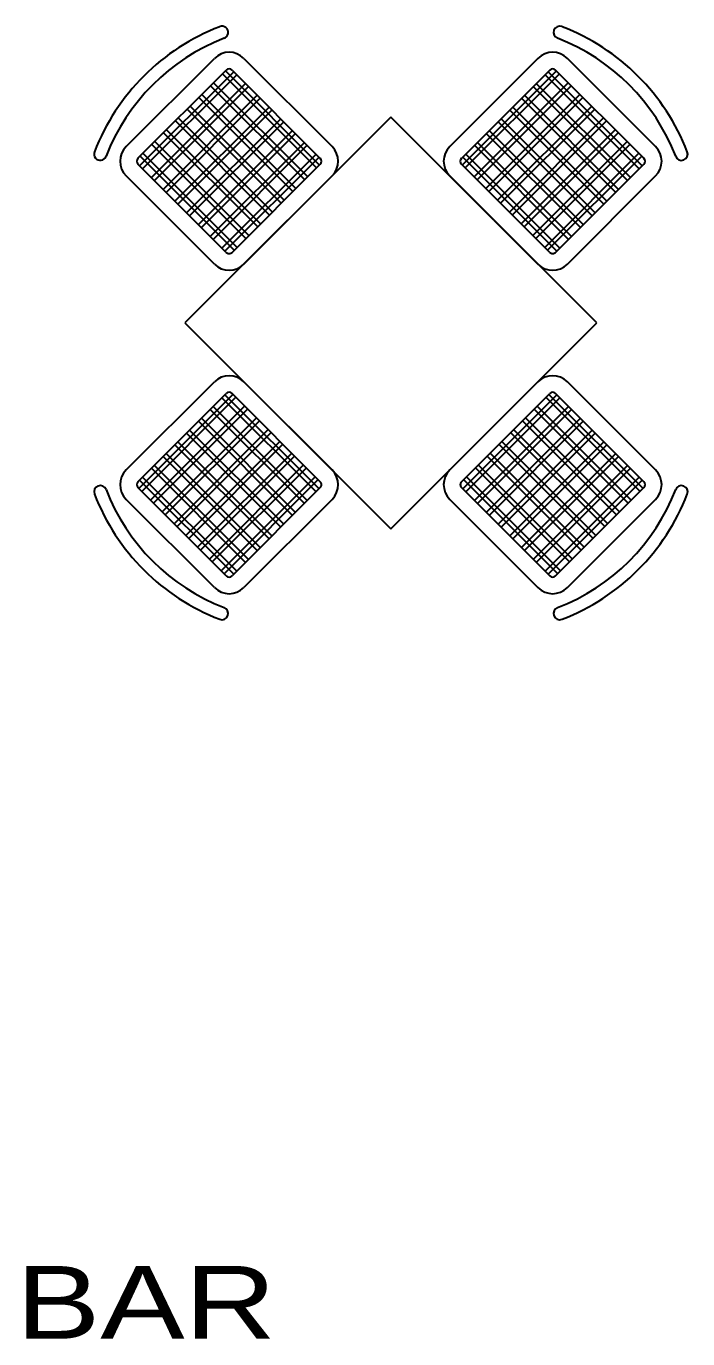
# Model space of a CAD drawing. Header units: millimetres. Extents: x 430 to 1641, y -109 to 560.
# Drawn here: x 1075.3 to 1234.3, y 208.9 to 524.6 of the extents above; entities that cross this region are included whole.
import ezdxf

# ---------------------------------------------------------------- set-up
doc = ezdxf.new("R2010")
doc.units = ezdxf.units.MM
doc.linetypes.add('CONTINUA', pattern=[0])
doc.layers.add('ARREDO-BAR', color=165, linetype='Continuous')
doc.styles.add('HELV', font='')
doc.styles.get('HELV').set_extended_font_data('Frutiger 45 Light')

msp = doc.modelspace()

# ---------------------------------------------------------------- linework, layer by layer
at = {"layer": 'ARREDO-BAR', "linetype": 'CONTINUA'}
for p, q in [((1099.28, 495.65, 0), (1120.49, 516.86, 0)), ((1127.56, 516.86, 0), (1148.78, 495.65, 0)), ((1198.27, 516.86, 0), (1177.06, 495.65, 0)), ((1226.56, 495.65, 0), (1205.35, 516.86, 0)), ((1102.11, 492.82, 0), (1123.32, 514.03, 0)), ((1102.51, 491, 0), (1125.14, 513.63, 0)), ((1103.22, 490.29, 0), (1125.85, 512.92, 0)), ((1145.04, 490.5, 0), (1122.41, 513.12, 0)), ((1145.75, 491.2, 0), (1123.12, 513.83, 0)), ((1124.73, 514.03, 0), (1145.95, 492.81, 0)), ((1201.1, 514.03, 0), (1179.89, 492.81, 0)), ((1180.09, 491.2, 0), (1202.72, 513.83, 0)), ((1180.8, 490.5, 0), (1203.42, 513.12, 0)), ((1222.62, 490.29, 0), (1199.99, 512.92, 0)), ((1223.33, 491, 0), (1200.7, 513.63, 0)), ((1223.73, 492.82, 0), (1202.52, 514.03, 0)), ((1105.34, 488.17, 0), (1127.97, 510.8, 0)), ((1106.05, 487.46, 0), (1128.67, 510.09, 0)), ((1142.21, 487.67, 0), (1119.59, 510.29, 0)), ((1142.92, 488.37, 0), (1120.29, 511, 0)), ((1182.92, 488.37, 0), (1205.54, 511, 0)), ((1183.62, 487.67, 0), (1206.25, 510.29, 0)), ((1219.79, 487.46, 0), (1197.16, 510.09, 0)), ((1220.5, 488.17, 0), (1197.87, 510.8, 0)), ((1108.17, 485.34, 0), (1130.8, 507.97, 0)), ((1108.88, 484.63, 0), (1131.5, 507.26, 0)), ((1111, 482.51, 0), (1133.62, 505.14, 0)), ((1137.26, 482.72, 0), (1114.64, 505.35, 0)), ((1139.38, 484.84, 0), (1116.76, 507.47, 0)), ((1140.09, 485.55, 0), (1117.46, 508.17, 0)), ((1185.75, 485.55, 0), (1208.37, 508.17, 0)), ((1186.45, 484.84, 0), (1209.08, 507.47, 0)), ((1188.57, 482.72, 0), (1211.2, 505.35, 0)), ((1214.84, 482.51, 0), (1192.21, 505.14, 0)), ((1216.96, 484.63, 0), (1194.33, 507.26, 0)), ((1217.67, 485.34, 0), (1195.04, 507.97, 0)), ((1111.7, 481.81, 0), (1134.33, 504.43, 0)), ((1134.43, 479.89, 0), (1111.81, 502.52, 0)), ((1162.92, 502.72, 0), (1113.42, 453.22, 0)), ((1113.82, 479.69, 0), (1136.45, 502.31, 0)), ((1136.56, 482.01, 0), (1113.93, 504.64, 0)), ((1212.42, 453.22, 0), (1162.92, 502.72, 0)), ((1189.28, 482.01, 0), (1211.91, 504.64, 0)), ((1212.01, 479.69, 0), (1189.39, 502.31, 0)), ((1191.4, 479.89, 0), (1214.03, 502.52, 0)), ((1214.13, 481.81, 0), (1191.51, 504.43, 0)), ((1130.9, 476.35, 0), (1108.27, 498.98, 0)), ((1131.61, 477.06, 0), (1108.98, 499.69, 0)), ((1133.73, 479.18, 0), (1111.1, 501.81, 0)), ((1114.53, 478.98, 0), (1137.16, 501.61, 0)), ((1116.65, 476.86, 0), (1139.28, 499.48, 0)), ((1117.36, 476.15, 0), (1139.99, 498.78, 0)), ((1208.48, 476.15, 0), (1185.85, 498.78, 0)), ((1209.18, 476.86, 0), (1186.56, 499.48, 0)), ((1211.31, 478.98, 0), (1188.68, 501.61, 0)), ((1192.11, 479.18, 0), (1214.74, 501.81, 0)), ((1194.23, 477.06, 0), (1216.86, 499.69, 0)), ((1194.94, 476.35, 0), (1217.57, 498.98, 0)), ((1128.07, 473.53, 0), (1105.44, 496.15, 0)), ((1128.78, 474.23, 0), (1106.15, 496.86, 0)), ((1119.48, 474.03, 0), (1142.11, 496.66, 0)), ((1120.19, 473.32, 0), (1142.82, 495.95, 0)), ((1205.65, 473.32, 0), (1183.02, 495.95, 0)), ((1206.36, 474.03, 0), (1183.73, 496.66, 0)), ((1197.06, 474.23, 0), (1219.69, 496.86, 0)), ((1197.77, 473.53, 0), (1220.39, 496.15, 0)), ((1125.24, 470.7, 0), (1102.62, 493.32, 0)), ((1125.95, 471.4, 0), (1103.32, 494.03, 0)), ((1122.31, 471.2, 0), (1144.94, 493.83, 0)), ((1123.02, 470.49, 0), (1145.64, 493.12, 0)), ((1202.82, 470.49, 0), (1180.19, 493.12, 0)), ((1203.53, 471.2, 0), (1180.9, 493.83, 0)), ((1199.89, 471.4, 0), (1222.52, 494.03, 0)), ((1200.59, 470.7, 0), (1223.22, 493.32, 0)), ((1123.32, 470.19, 0), (1102.11, 491.4, 0)), ((1124.73, 470.19, 0), (1145.95, 491.4, 0)), ((1201.1, 470.19, 0), (1179.89, 491.4, 0)), ((1202.52, 470.19, 0), (1223.73, 491.4, 0)), ((1120.49, 467.36, 0), (1099.28, 488.57, 0)), ((1148.78, 488.57, 0), (1127.56, 467.36, 0)), ((1177.06, 488.57, 0), (1198.27, 467.36, 0)), ((1205.35, 467.36, 0), (1226.56, 488.57, 0)), ((1113.42, 453.22, 0), (1162.92, 403.72, 0)), ((1162.92, 403.72, 0), (1212.42, 453.22, 0)), ((1099.28, 417.86, 0), (1120.49, 439.08, 0)), ((1127.56, 439.08, 0), (1148.78, 417.86, 0)), ((1198.27, 439.08, 0), (1177.06, 417.86, 0)), ((1226.56, 417.86, 0), (1205.35, 439.08, 0)), ((1102.11, 415.04, 0), (1123.32, 436.25, 0)), ((1124.93, 436.05, 0), (1102.31, 413.42, 0)), ((1145.64, 413.32, 0), (1123.02, 435.94, 0)), ((1145.95, 415.04, 0), (1124.73, 436.25, 0)), ((1179.89, 415.04, 0), (1201.1, 436.25, 0)), ((1180.19, 413.32, 0), (1202.82, 435.94, 0)), ((1200.9, 436.05, 0), (1223.53, 413.42, 0)), ((1223.73, 415.04, 0), (1202.51, 436.25, 0)), ((1125.64, 435.34, 0), (1103.01, 412.71, 0)), ((1127.76, 433.22, 0), (1105.14, 410.59, 0)), ((1128.47, 432.51, 0), (1105.84, 409.89, 0)), ((1142.82, 410.49, 0), (1120.19, 433.12, 0)), ((1144.94, 412.61, 0), (1122.31, 435.24, 0)), ((1180.9, 412.61, 0), (1203.53, 435.24, 0)), ((1183.02, 410.49, 0), (1205.65, 433.12, 0)), ((1197.37, 432.51, 0), (1219.99, 409.89, 0)), ((1198.07, 433.22, 0), (1220.7, 410.59, 0)), ((1200.2, 435.34, 0), (1222.82, 412.71, 0)), ((1130.59, 430.39, 0), (1107.96, 407.76, 0)), ((1131.3, 429.68, 0), (1108.67, 407.06, 0)), ((1139.28, 406.95, 0), (1116.65, 429.58, 0)), ((1139.99, 407.66, 0), (1117.36, 430.29, 0)), ((1142.11, 409.78, 0), (1119.48, 432.41, 0)), ((1183.73, 409.78, 0), (1206.36, 432.41, 0)), ((1185.85, 407.66, 0), (1208.48, 430.29, 0)), ((1186.56, 406.95, 0), (1209.18, 429.58, 0)), ((1194.54, 429.68, 0), (1217.17, 407.06, 0)), ((1195.25, 430.39, 0), (1217.87, 407.76, 0)), ((1133.42, 427.56, 0), (1110.79, 404.94, 0)), ((1134.13, 426.86, 0), (1111.5, 404.23, 0)), ((1136.45, 404.13, 0), (1113.82, 426.75, 0)), ((1137.16, 404.83, 0), (1114.53, 427.46, 0)), ((1188.68, 404.83, 0), (1211.31, 427.46, 0)), ((1189.39, 404.13, 0), (1212.01, 426.75, 0)), ((1191.71, 426.86, 0), (1214.34, 404.23, 0)), ((1192.42, 427.56, 0), (1215.05, 404.94, 0)), ((1133.62, 401.3, 0), (1111, 423.92, 0)), ((1134.33, 402, 0), (1111.7, 424.63, 0)), ((1136.25, 424.73, 0), (1113.62, 402.11, 0)), ((1136.96, 424.03, 0), (1114.33, 401.4, 0)), ((1188.88, 424.03, 0), (1211.51, 401.4, 0)), ((1189.59, 424.73, 0), (1212.22, 402.11, 0)), ((1191.51, 402, 0), (1214.13, 424.63, 0)), ((1192.21, 401.3, 0), (1214.84, 423.92, 0)), ((1130.8, 398.47, 0), (1108.17, 421.1, 0)), ((1131.5, 399.18, 0), (1108.88, 421.8, 0)), ((1139.08, 421.91, 0), (1116.45, 399.28, 0)), ((1139.78, 421.2, 0), (1117.16, 398.57, 0)), ((1186.05, 421.2, 0), (1208.68, 398.57, 0)), ((1186.76, 421.91, 0), (1209.39, 399.28, 0)), ((1194.33, 399.18, 0), (1216.96, 421.8, 0)), ((1195.04, 398.47, 0), (1217.67, 421.1, 0)), ((1127.97, 395.64, 0), (1105.34, 418.27, 0)), ((1128.67, 396.35, 0), (1106.05, 418.97, 0)), ((1141.91, 419.08, 0), (1119.28, 396.45, 0)), ((1142.61, 418.37, 0), (1119.98, 395.74, 0)), ((1183.23, 418.37, 0), (1205.85, 395.74, 0)), ((1183.93, 419.08, 0), (1206.56, 396.45, 0)), ((1197.16, 396.35, 0), (1219.79, 418.97, 0)), ((1197.87, 395.64, 0), (1220.5, 418.27, 0)), ((1123.32, 392.41, 0), (1102.11, 413.62, 0)), ((1125.14, 392.81, 0), (1102.51, 415.44, 0)), ((1125.85, 393.52, 0), (1103.22, 416.15, 0)), ((1144.73, 416.25, 0), (1122.11, 393.62, 0)), ((1145.44, 415.54, 0), (1122.81, 392.92, 0)), ((1145.95, 413.62, 0), (1124.73, 392.41, 0)), ((1179.89, 413.62, 0), (1201.1, 392.41, 0)), ((1180.4, 415.54, 0), (1203.02, 392.92, 0)), ((1181.1, 416.25, 0), (1203.73, 393.62, 0)), ((1199.99, 393.52, 0), (1222.62, 416.15, 0)), ((1200.7, 392.81, 0), (1223.33, 415.44, 0)), ((1202.52, 392.41, 0), (1223.73, 413.62, 0)), ((1120.49, 389.58, 0), (1099.28, 410.79, 0)), ((1148.78, 410.79, 0), (1127.56, 389.58, 0)), ((1177.06, 410.79, 0), (1198.27, 389.58, 0)), ((1205.35, 389.58, 0), (1226.56, 410.79, 0))]:
    msp.add_line(p, q, dxfattribs=at)
for centre, radius, start, end in [((1140.7, 475.44, 0), 52.57, 111.1182, 158.8818), ((1122.3, 523.08, 0), 1.5, 290.8545, 110.8545), ((1203.53, 523.08, 0), 1.5, 69.1455, 249.1455), ((1185.14, 475.44, 0), 52.57, 21.1182, 68.8818), ((1140.7, 475.44, 0), 49.57, 111.1182, 158.8818), ((1185.14, 475.44, 0), 49.57, 21.1182, 68.8818), ((1124.03, 513.32, 0), 5, 45, 135), ((1201.81, 513.32, 0), 5, 45, 135), ((1124.03, 513.32, 0), 1, 45, 135), ((1201.81, 513.32, 0), 1, 45, 135), ((1102.81, 492.11, 0), 5, 135, 225), ((1145.24, 492.11, 0), 5, 315, 45), ((1180.6, 492.11, 0), 5, 135, 225), ((1223.02, 492.11, 0), 5, 315, 45), ((1093.06, 493.83, 0), 1.5, 159.1455, 339.1455), ((1102.81, 492.11, 0), 1, 135, 225), ((1145.24, 492.11, 0), 1, 315, 45), ((1180.6, 492.11, 0), 1, 135, 225), ((1223.02, 492.11, 0), 1, 315, 45), ((1232.78, 493.83, 0), 1.5, 200.8545, 20.8545), ((1124.03, 470.9, 0), 5, 225, 315), ((1124.03, 470.9, 0), 1, 224.9973, 315), ((1201.81, 470.9, 0), 5, 225, 315), ((1201.81, 470.9, 0), 1, 225, 315.0027), ((1124.03, 435.54, 0), 5, 45, 135), ((1201.81, 435.54, 0), 5, 45, 135), ((1124.03, 435.54, 0), 1, 45, 135), ((1201.81, 435.54, 0), 1, 45, 135), ((1102.81, 414.33, 0), 5, 135, 225), ((1145.24, 414.33, 0), 5, 315, 45), ((1180.6, 414.33, 0), 5, 135, 225), ((1223.02, 414.33, 0), 5, 315, 45), ((1093.06, 412.6, 0), 1.5, 20.8545, 200.8545), ((1102.81, 414.33, 0), 1, 135, 225), ((1145.24, 414.33, 0), 1, 314.9973, 45), ((1180.6, 414.33, 0), 1, 135, 225.0027), ((1223.02, 414.33, 0), 1, 315, 45), ((1232.78, 412.6, 0), 1.5, 339.1455, 159.1455), ((1140.7, 431, 0), 52.57, 201.1182, 248.8818), ((1140.7, 431, 0), 49.57, 201.1182, 248.8818), ((1185.14, 431, 0), 49.57, 291.1182, 338.8818), ((1185.14, 431, 0), 52.57, 291.1182, 338.8818), ((1124.03, 393.11, 0), 1, 225, 315), ((1201.81, 393.11, 0), 1, 225, 315), ((1124.03, 393.11, 0), 5, 225, 315), ((1201.81, 393.11, 0), 5, 225, 315), ((1122.3, 383.36, 0), 1.5, 249.1455, 69.1455), ((1203.53, 383.36, 0), 1.5, 110.8545, 290.8545)]:
    msp.add_arc(centre, radius, start, end, dxfattribs=at)

# ---------------------------------------------------------------- texts
at = {"layer": 'ARREDO-BAR', "style": 'HELV', "width": 1.3}
msp.add_text('BAR', height=17.5, dxfattribs=at).set_placement((1072.76, 208.92, 6.45))

doc.saveas('drawing.dxf')
